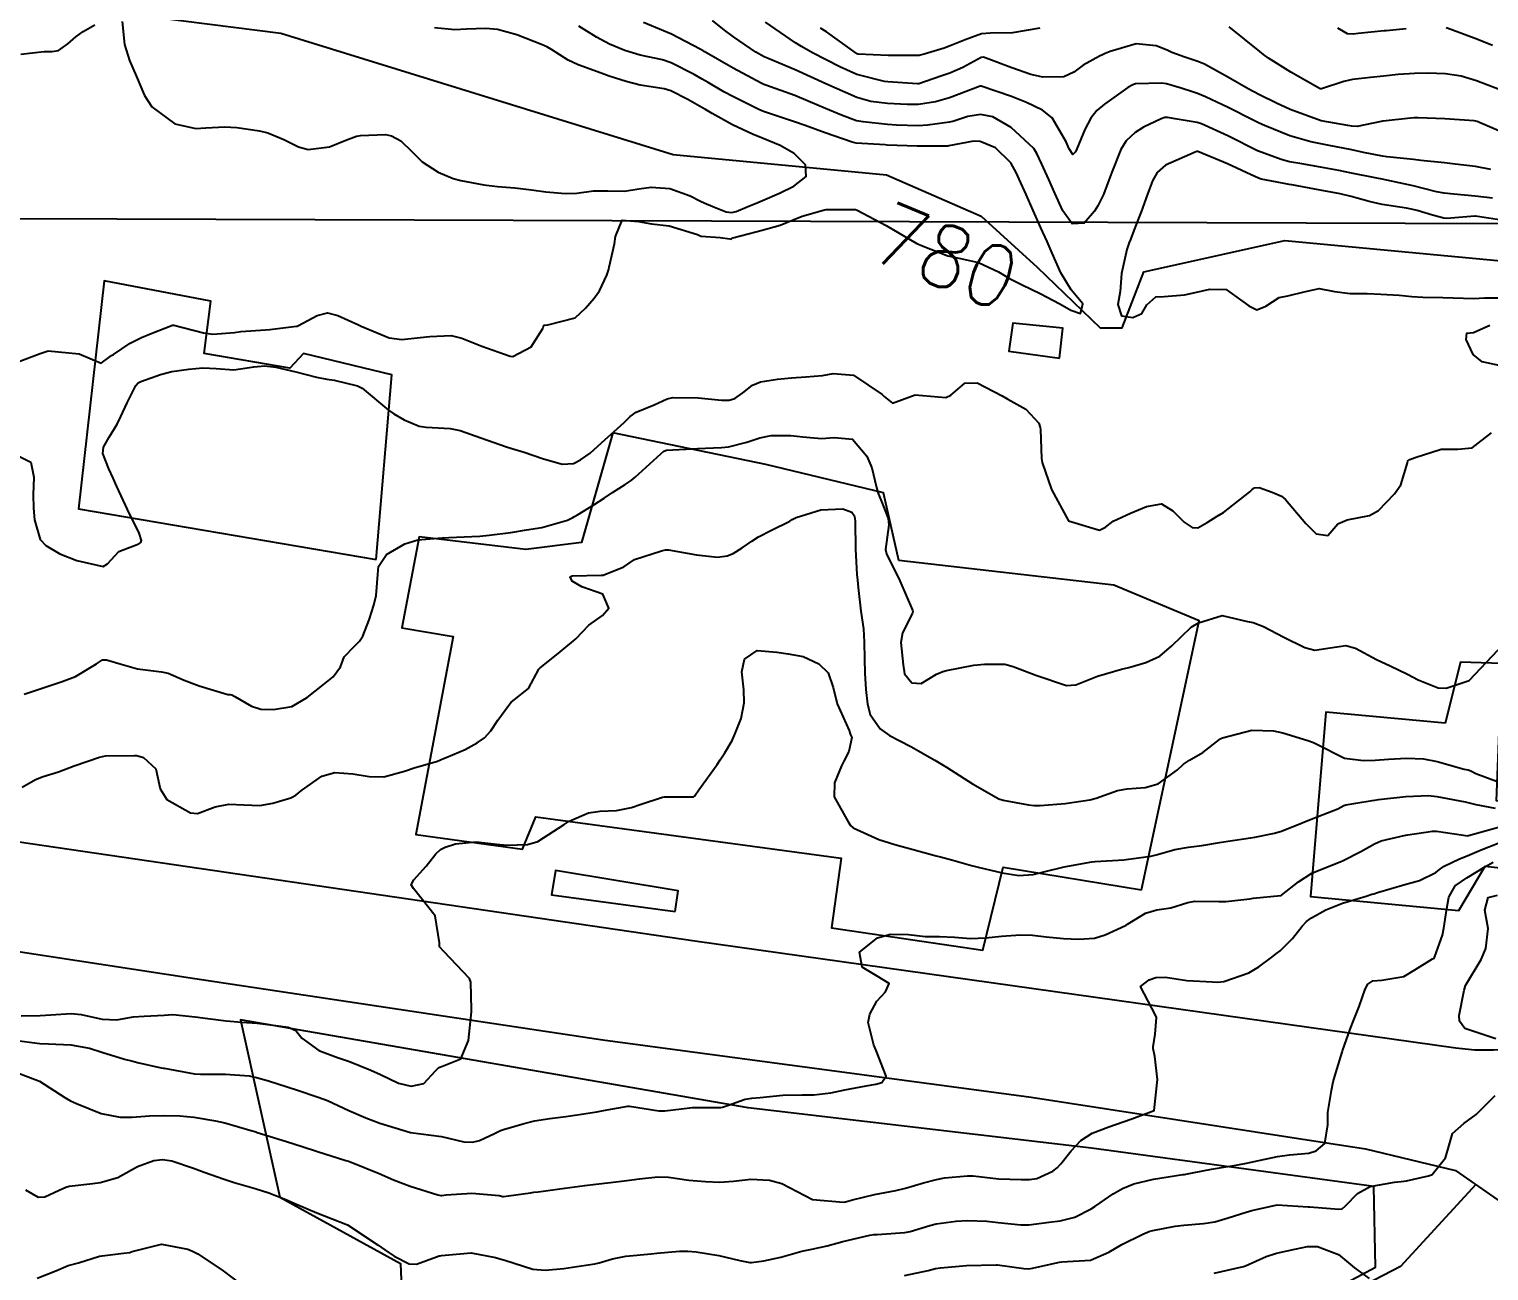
# Model space of a CAD drawing. Header units: metres. Extents: x 307586 to 320046, y 7427249 to 7434250.
# Drawn here: x 319421.6 to 319515.8, y 7428953.5 to 7429033.7 of the extents above; entities that cross this region are included whole.
import ezdxf
from ezdxf.enums import TextEntityAlignment as Align

# ---------------------------------------------------------------- set-up
doc = ezdxf.new("R2010")
doc.units = ezdxf.units.M
doc.header["$MEASUREMENT"] = 0
doc.linetypes.add('CONTINUO', pattern=[0])
for name, color, linetype in [('Cotas', 45, 'Continuous'), ('Curvas de Nivel 1m', 11, 'Continuous'), ('Curvas de Nivel 5m', 15, 'Continuous'), ('Edificações', 30, 'Continuous'), ('Hidrografia', 140, 'Continuous'), ('TEXTO', 45, 'Continuous'), ('Vias Primárias', 230, 'Continuous'), ('Vias Secundárias', 230, 'Continuous')]:
    doc.layers.add(name, color=color, linetype=linetype)
doc.styles.add('Style-STANDARD', font='STANDARD.shx')

msp = doc.modelspace()

# ---------------------------------------------------------------- linework, layer by layer
at = {"layer": 'Curvas de Nivel 1m', "flags": 128}
for points, elevation in [([(319427.576, 7429034.164), (319427.71, 7429032.683), (319428.049, 7429031.654), (319428.481, 7429030.675), (319429, 7429029.39), (319429.484, 7429028.665), (319430.977, 7429027.578), (319432.325, 7429027.277), (319432.973, 7429027.305), (319434.208, 7429027.374), (319434.974, 7429027.332), (319436.431, 7429027.118), (319436.969, 7429026.982), (319438, 7429026.56), (319438.958, 7429026.087), (319439.58, 7429025.921), (319440.958, 7429026.074), (319442.013, 7429026.514), (319442.699, 7429026.772), (319442.968, 7429026.82), (319444.571, 7429026.881), (319444.968, 7429026.798), (319445.571, 7429026.471), (319446.285, 7429025.789), (319446.95, 7429025.116), (319447.969, 7429024.44), (319448.937, 7429024.048), (319449.447, 7429023.913), (319450.931, 7429023.633), (319451.798, 7429023.529), (319452.929, 7429023.44), (319453.998, 7429023.298), (319454.925, 7429023.179), (319456.19, 7429023.075), (319456.924, 7429023.095), (319458.011, 7429023.235), (319458.927, 7429023.24), (319460.006, 7429023.22), (319460.929, 7429023.364), (319461.721, 7429023.489), (319462.93, 7429023.404), (319464.242, 7429022.928), (319464.918, 7429022.579), (319465.15, 7429022.47), (319465.706, 7429022.228), (319466.584, 7429021.881), (319466.917, 7429021.843), (319467.215, 7429021.91), (319467.931, 7429022.2), (319468.628, 7429022.491), (319468.927, 7429022.615), (319470.016, 7429023.095), (319470.937, 7429023.537), (319471.736, 7429024.158), (319471.708, 7429024.916), (319470.958, 7429025.654), (319470.06, 7429026.179), (319468.969, 7429026.625), (319468.268, 7429026.902), (319466.982, 7429027.508), (319465.668, 7429028.23), (319465.242, 7429028.483), (319464.997, 7429028.625), (319464.102, 7429029.149), (319463.007, 7429029.706), (319462.571, 7429029.829), (319461.011, 7429030.072), (319460.111, 7429030.299), (319459.016, 7429030.649), (319458.503, 7429030.83), (319457.023, 7429031.379), (319456.369, 7429031.682), (319455.29, 7429032.356), (319455.035, 7429032.517), (319454.754, 7429032.646), (319453.047, 7429033.313), (319451.802, 7429033.649), (319451.053, 7429033.722), (319449.806, 7429033.668), (319449.051, 7429033.645), (319447.738, 7429033.758)], 779), ([(319516.072, 7429022.761), (319514.935, 7429022.893), (319513.557, 7429023.034), (319512.937, 7429023.088), (319512.449, 7429023.178), (319510.942, 7429023.562), (319510.347, 7429023.696), (319508.947, 7429023.99), (319508.6, 7429024.061), (319506.953, 7429024.393), (319506.146, 7429024.551), (319504.958, 7429024.769), (319503.748, 7429024.979), (319502.956, 7429025.119), (319502.424, 7429025.255), (319500.963, 7429025.793), (319500.926, 7429025.81), (319498.977, 7429026.792), (319497.27, 7429027.566), (319496.99, 7429027.652), (319495.7, 7429027.869), (319495.083, 7429027.968), (319494.994, 7429027.982), (319494.9, 7429027.975), (319494.661, 7429027.883), (319493.536, 7429027.343), (319492.979, 7429027), (319492.406, 7429026.474), (319492.059, 7429025.914), (319491.484, 7429024.458), (319491.28, 7429023.925), (319490.934, 7429023.01), (319490.584, 7429022.276), (319490.372, 7429021.936), (319489.701, 7429021.152), (319488.91, 7429021.103), (319488.309, 7429021.956), (319487.795, 7429023.101), (319487.402, 7429023.965), (319486.953, 7429024.97), (319486.646, 7429025.661), (319486.433, 7429025.978), (319484.983, 7429027.338), (319483.792, 7429028.012), (319482.994, 7429028.164), (319482.173, 7429028.032), (319481.285, 7429027.749), (319480.987, 7429027.678), (319479.574, 7429027.474), (319478.984, 7429027.447), (319477.579, 7429027.489), (319476.985, 7429027.529), (319475.412, 7429027.688), (319474.988, 7429027.772), (319474.014, 7429028.13), (319472.997, 7429028.555), (319471.874, 7429029.029), (319471.005, 7429029.39), (319469.141, 7429030.059), (319469.012, 7429030.109), (319468.837, 7429030.192), (319467.027, 7429031.169), (319465.148, 7429032.238), (319465.084, 7429032.28), (319465.044, 7429032.305), (319464.899, 7429032.387), (319463.049, 7429033.357), (319461.243, 7429034.104)], 781), ([(319515.966, 7429024.617), (319514.96, 7429024.804), (319513.648, 7429024.968), (319512.964, 7429025.051), (319511.443, 7429025.206), (319510.966, 7429025.258), (319509.247, 7429025.429), (319508.969, 7429025.471), (319507.742, 7429025.722), (319506.974, 7429025.879), (319505.413, 7429026.189), (319504.978, 7429026.276), (319504.331, 7429026.415), (319502.978, 7429026.784), (319501.337, 7429027.455), (319500.99, 7429027.619), (319500.599, 7429027.814), (319499.001, 7429028.619), (319497.539, 7429029.313), (319497.01, 7429029.525), (319496.763, 7429029.606), (319495.95, 7429029.866), (319495.017, 7429030.149), (319494.708, 7429030.193), (319493.017, 7429030.139), (319492.827, 7429030.092), (319492.517, 7429029.907), (319491.002, 7429028.836), (319490.515, 7429028.418), (319490.131, 7429027.939), (319489.73, 7429027.194), (319489.216, 7429025.947), (319489.143, 7429025.766), (319488.959, 7429025.578), (319488.718, 7429025.952), (319488.524, 7429026.4), (319487.62, 7429027.964), (319486.998, 7429028.456), (319485.972, 7429028.954), (319485.006, 7429029.328), (319483.04, 7429029.992), (319483.013, 7429029.997), (319482.983, 7429029.991), (319481.005, 7429029.246), (319480.084, 7429028.977), (319479, 7429028.817), (319478.269, 7429028.809), (319477.001, 7429028.887), (319475.91, 7429029.014), (319475.004, 7429029.261), (319473.013, 7429030.14), (319471.026, 7429031.064), (319469.54, 7429031.68), (319469.038, 7429031.888), (319468.481, 7429032.196), (319467.053, 7429033.19), (319466.459, 7429033.621), (319465.688, 7429034.231)], 782), ([(319516.484, 7429027.114), (319515.26, 7429027.636), (319515.071, 7429027.716), (319514.994, 7429027.743), (319514.872, 7429027.763), (319512.995, 7429027.892), (319511.256, 7429027.947), (319510.995, 7429027.945), (319510.762, 7429027.926), (319508.993, 7429027.741), (319508.969, 7429027.734), (319508.878, 7429027.711), (319507.327, 7429027.389), (319506.99, 7429027.409), (319506.717, 7429027.461), (319504.993, 7429027.76), (319503, 7429028.502), (319502.118, 7429028.907), (319501.009, 7429029.435), (319500.286, 7429029.817), (319499.024, 7429030.565), (319497.473, 7429031.409), (319497.039, 7429031.59), (319496.194, 7429031.863), (319495.351, 7429032.181), (319495.047, 7429032.323), (319494.341, 7429032.596), (319493.051, 7429032.731), (319491.366, 7429032.245), (319491.045, 7429032.103), (319490.928, 7429032.048), (319490.693, 7429031.934), (319489.624, 7429031.355), (319489.027, 7429030.907), (319488.374, 7429030.605), (319487.022, 7429030.582), (319486.252, 7429030.755), (319485.031, 7429031.191), (319483.19, 7429031.869), (319483.04, 7429031.857), (319481.868, 7429031.2), (319481.025, 7429030.837), (319480.433, 7429030.645), (319479.014, 7429030.155), (319478.94, 7429030.144), (319477.016, 7429030.277), (319476.807, 7429030.302), (319475.022, 7429030.757), (319473.923, 7429031.238), (319473.036, 7429031.704), (319472.159, 7429032.153), (319471.435, 7429032.552), (319471.049, 7429032.79), (319469.124, 7429034.127)], 783), ([(319421.026, 7429032.074), (319422.524, 7429032.243), (319423.028, 7429032.244), (319423.452, 7429032.312), (319424.061, 7429032.73), (319424.573, 7429033.192), (319425.045, 7429033.535), (319425.8, 7429033.96)], 779), ([(319486.821, 7429033.734), (319485.057, 7429033.432), (319483.648, 7429033.424), (319483.056, 7429033.369), (319482.007, 7429032.99), (319481.048, 7429032.592), (319480.644, 7429032.457), (319479.368, 7429032.067), (319479.111, 7429032), (319479.042, 7429031.989), (319477.146, 7429031.985), (319477.041, 7429031.986), (319475.089, 7429032.072), (319475.042, 7429032.083), (319474.976, 7429032.121), (319473.057, 7429033.508), (319472.666, 7429033.753)], 784), ([(319516.944, 7429029.611), (319515.024, 7429030.354), (319514.038, 7429030.64), (319513.03, 7429030.792), (319511.867, 7429030.841), (319511.03, 7429030.825), (319509.98, 7429030.749), (319509.027, 7429030.65), (319508.187, 7429030.557), (319507.023, 7429030.419), (319506.454, 7429030.306), (319505.014, 7429029.827), (319504.938, 7429029.837), (319503.03, 7429030.905), (319501.609, 7429031.802), (319501.284, 7429032.045), (319501.047, 7429032.242), (319499.063, 7429033.83)], 784), ([(319516.806, 7429011.904), (319515.391, 7429012.214), (319514.813, 7429012.677), (319514.373, 7429013.645), (319514.414, 7429014.06), (319514.83, 7429014.104), (319515.888, 7429014.574)], 781), ([(319420.717, 7429006.197), (319421.678, 7429005.721), (319421.865, 7429004.753), (319421.819, 7429003.62), (319421.837, 7429002.753), (319421.91, 7429001.996), (319422.282, 7429000.746), (319422.647, 7429000.353), (319423.55, 7428999.821), (319424.633, 7428999.383), (319426.334, 7428998.988), (319426.63, 7428999.163), (319427.36, 7428999.965), (319428.65, 7429000.454), (319428.782, 7429000.537), (319428.811, 7429000.668), (319428.658, 7429001.151), (319427.922, 7429002.678), (319427.214, 7429004.166), (319426.981, 7429004.687), (319426.709, 7429005.287), (319426.316, 7429006.293), (319426.364, 7429006.695), (319426.729, 7429007.345), (319427.235, 7429008.188), (319427.476, 7429008.683), (319427.883, 7429009.552), (319428.451, 7429010.673), (319428.604, 7429010.842), (319428.776, 7429010.932), (319430.042, 7429011.395), (319430.782, 7429011.574), (319431.879, 7429011.729), (319432.785, 7429011.823), (319433.631, 7429011.765), (319434.784, 7429011.678), (319436.081, 7429011.876), (319436.787, 7429011.94), (319437.499, 7429011.85), (319438.783, 7429011.557), (319440.11, 7429011.206), (319440.778, 7429011.075), (319441.267, 7429011.012), (319442.775, 7429010.663), (319443.075, 7429010.497), (319444.759, 7429009.094), (319445.121, 7429008.839), (319445.788, 7429008.464), (319446.747, 7429008.052), (319447.203, 7429007.988), (319448.745, 7429007.911), (319449.398, 7429007.769), (319450.736, 7429007.309), (319452.397, 7429006.716), (319452.726, 7429006.609), (319453.526, 7429006.372), (319454.719, 7429005.966), (319455.981, 7429005.606), (319456.716, 7429005.638), (319457.173, 7429005.871), (319457.782, 7429006.319), (319458.294, 7429006.75), (319458.736, 7429007.168), (319459.335, 7429007.713), (319459.996, 7429008.298), (319460.373, 7429008.677), (319460.76, 7429008.955), (319461.915, 7429009.423), (319462.768, 7429009.808), (319463.127, 7429009.899), (319464.769, 7429009.872), (319466.274, 7429009.724), (319466.768, 7429009.731), (319467.128, 7429009.848), (319467.653, 7429010.201), (319468.268, 7429010.707), (319468.784, 7429010.907), (319469.888, 7429011.077), (319470.788, 7429011.171), (319471.718, 7429011.227), (319472.791, 7429011.321), (319473.476, 7429011.45), (319474.791, 7429011.342), (319476.648, 7429010.092), (319476.712, 7429010.031), (319476.772, 7429009.972), (319477.324, 7429009.528), (319478.773, 7429010.07), (319480.771, 7429009.893), (319481.087, 7429010.045), (319481.99, 7429010.826), (319482.785, 7429010.85), (319484.402, 7429010.004), (319484.771, 7429009.793), (319485.923, 7429009.141), (319486.756, 7429008.255), (319486.858, 7429007.969), (319486.873, 7429007.847), (319486.942, 7429005.968), (319486.976, 7429005.712), (319487.581, 7429003.961), (319488.683, 7429001.95), (319490.674, 7429001.336), (319491.062, 7429001.54), (319491.558, 7429001.917), (319492.688, 7429002.444), (319493.715, 7429002.868), (319494.694, 7429003.036), (319495.418, 7429002.597), (319496.15, 7429001.858), (319496.678, 7429001.508), (319497.041, 7429001.483), (319497.632, 7429001.841), (319498.283, 7429002.238), (319498.689, 7429002.488), (319500.384, 7429003.813), (319500.552, 7429003.964), (319500.705, 7429004.065), (319501.002, 7429004.102), (319501.841, 7429003.793), (319502.441, 7429003.523), (319502.698, 7429003.327), (319504, 7429001.767), (319504.673, 7429001.099), (319505.422, 7429000.998), (319506.084, 7429001.739), (319506.686, 7429002.002), (319508.126, 7429002.278), (319508.692, 7429002.607), (319509.739, 7429003.694), (319510.137, 7429004.263), (319510.571, 7429005.692), (319510.607, 7429005.819), (319510.735, 7429005.91), (319511.07, 7429006.019), (319512.742, 7429006.574), (319513.818, 7429006.574), (319514.743, 7429006.658), (319516.009, 7429007.621)], 781), ([(319421.243, 7428990.759), (319422.537, 7428991.189), (319423.703, 7428991.566), (319424.545, 7428991.895), (319425.902, 7428992.7), (319426.293, 7428992.958), (319426.557, 7428992.972), (319427.507, 7428992.68), (319428.55, 7428992.391), (319430.098, 7428992.204), (319430.547, 7428992.103), (319431.568, 7428991.654), (319432.54, 7428991.294), (319434.395, 7428990.741), (319434.534, 7428990.727), (319434.649, 7428990.713), (319434.846, 7428990.595), (319435.919, 7428989.971), (319436.525, 7428989.793), (319437.333, 7428989.754), (319438.527, 7428989.965), (319439.51, 7428990.535), (319440.541, 7428991.356), (319441.191, 7428991.869), (319441.67, 7428992.509), (319441.915, 7428993.157), (319442.573, 7428993.851), (319442.905, 7428994.169), (319443.113, 7428994.495), (319443.528, 7428995.556), (319443.82, 7428996.488), (319443.979, 7428997.12), (319444.074, 7428998.486), (319444.12, 7428999.003), (319444.646, 7428999.767), (319445.828, 7429000.462), (319446.655, 7429000.705), (319448.242, 7429000.849), (319448.657, 7429000.863), (319450.151, 7429000.922), (319450.658, 7429000.95), (319451.265, 7429001.007), (319452.661, 7429001.193), (319453.679, 7429001.353), (319454.664, 7429001.504), (319456.322, 7429001.988), (319456.671, 7429002.146), (319456.787, 7429002.214), (319456.976, 7429002.327), (319458.035, 7429002.964), (319458.689, 7429003.407), (319459.225, 7429003.775), (319460.052, 7429004.297), (319460.443, 7429004.555), (319460.708, 7429004.762), (319462.35, 7429006.266), (319462.553, 7429006.435), (319462.727, 7429006.502), (319464.381, 7429006.591), (319464.728, 7429006.609), (319466.275, 7429006.671), (319466.731, 7429006.72), (319467.919, 7429007.015), (319468.739, 7429007.295), (319469.474, 7429007.451), (319470.742, 7429007.443), (319471.533, 7429007.366), (319472.74, 7429007.259), (319473.546, 7429007.327), (319474.739, 7429007.22), (319475.666, 7429006.106), (319475.986, 7429005.372), (319476.281, 7429004.096), (319476.371, 7429003.766), (319476.692, 7429002.983), (319477.031, 7429002.087), (319477.075, 7429001.688), (319476.866, 7429000.088), (319476.936, 7428999.802), (319477.794, 7428998.078), (319478.604, 7428996.168), (319478.628, 7428996.07), (319478.602, 7428995.975), (319477.963, 7428994.703), (319477.85, 7428994.077), (319478.008, 7428992.637), (319478.087, 7428992.075), (319478.554, 7428991.476), (319479.173, 7428991.441), (319480.152, 7428992.046), (319480.565, 7428992.216), (319480.804, 7428992.276), (319482.569, 7428992.621), (319483.256, 7428992.699), (319484.57, 7428992.69), (319485.117, 7428992.54), (319486.563, 7428991.97), (319488.553, 7428991.322), (319489.148, 7428991.347), (319490.563, 7428991.92), (319492.111, 7428992.361), (319492.569, 7428992.478), (319493.671, 7428992.79), (319494.576, 7428993.213), (319495.352, 7428993.868), (319496.595, 7428995.07), (319497.086, 7428995.357), (319498.603, 7428995.83), (319500.247, 7428995.453), (319500.599, 7428995.379), (319501.268, 7428995.121), (319502.589, 7428994.432), (319503.936, 7428993.766), (319504.581, 7428993.588), (319505.583, 7428993.745), (319506.585, 7428993.903), (319507.221, 7428993.724), (319508.576, 7428992.992), (319509.45, 7428992.575), (319510.566, 7428992.035), (319511.255, 7428991.673), (319512.555, 7428991.161), (319513.065, 7428991.145), (319514.563, 7428991.64), (319516.423, 7428993.612)], 782), ([(319421.102, 7428984.754), (319421.975, 7428985.238), (319422.47, 7428985.44), (319423.455, 7428985.748), (319424.477, 7428986.122), (319426.096, 7428986.696), (319426.484, 7428986.761), (319428.363, 7428986.793), (319428.484, 7428986.789), (319428.582, 7428986.767), (319428.936, 7428986.663), (319429.75, 7428985.925), (319430.019, 7428984.647), (319430.453, 7428983.948), (319431.97, 7428983.095), (319432.439, 7428983.048), (319433.573, 7428983.482), (319434.449, 7428983.657), (319435.416, 7428983.617), (319436.448, 7428983.573), (319437.305, 7428983.707), (319438.455, 7428984.053), (319438.774, 7428984.229), (319439.153, 7428984.54), (319440.472, 7428985.464), (319441.293, 7428985.694), (319442.474, 7428985.62), (319443.519, 7428985.443), (319444.472, 7428985.424), (319445.793, 7428985.777), (319446.479, 7428986.01), (319446.82, 7428986.106), (319447.925, 7428986.436), (319448.325, 7428986.592), (319448.486, 7428986.656), (319449.721, 7428987.185), (319450.501, 7428987.612), (319450.966, 7428987.935), (319451.381, 7428988.391), (319451.823, 7428989.083), (319452.53, 7428990.05), (319452.682, 7428990.228), (319452.889, 7428990.376), (319453.798, 7428991.109), (319454.482, 7428992.361), (319454.509, 7428992.405), (319454.554, 7428992.45), (319455.621, 7428993.291), (319456.579, 7428994.086), (319456.715, 7428994.194), (319456.855, 7428994.327), (319457.705, 7428995.206), (319458.598, 7428995.838), (319459.006, 7428996.304), (319458.616, 7428997.21), (319457.261, 7428997.686), (319456.629, 7428998.052), (319456.501, 7428998.332), (319456.633, 7428998.388), (319458.51, 7428998.435), (319458.634, 7428998.442), (319459.961, 7428998.975), (319460.644, 7428999.444), (319462.401, 7429000.015), (319462.651, 7429000.059), (319462.842, 7429000.067), (319464.648, 7428999.74), (319466.018, 7428999.59), (319466.648, 7428999.678), (319467.022, 7428999.833), (319467.598, 7429000.201), (319468.229, 7429000.623), (319468.664, 7429000.898), (319469.504, 7429001.348), (319470.679, 7429001.92), (319470.831, 7429002.017), (319471.091, 7429002.164), (319472.688, 7429002.649), (319474.101, 7429002.714), (319474.687, 7429002.5), (319474.848, 7429002.281), (319474.889, 7429002.117), (319474.901, 7429001.895), (319474.924, 7429000.116), (319475.003, 7428998.48), (319475.049, 7428998.114), (319475.109, 7428997.629), (319475.28, 7428996.11), (319475.45, 7428994.965), (319475.49, 7428994.106), (319475.504, 7428993.037), (319475.528, 7428992.106), (319475.6, 7428991.052), (319475.691, 7428990.103), (319475.864, 7428989.438), (319476.517, 7428988.515), (319477.114, 7428988.084), (319478.502, 7428987.368), (319480.046, 7428986.49), (319480.486, 7428986.241), (319480.812, 7428986.037), (319482.472, 7428984.97), (319484.192, 7428984.003), (319484.462, 7428983.909), (319486.103, 7428983.619), (319486.459, 7428983.575), (319486.858, 7428983.566), (319488.46, 7428983.685), (319490.065, 7428983.926), (319490.464, 7428984.037), (319491.841, 7428984.535), (319492.47, 7428984.643), (319493.635, 7428984.725), (319494.474, 7428984.963), (319495.73, 7428985.861), (319496.108, 7428986.236), (319496.493, 7428986.497), (319497.356, 7428986.985), (319498.424, 7428987.831), (319498.475, 7428987.869), (319498.514, 7428987.888), (319498.619, 7428987.933), (319500.519, 7428988.439), (319501.916, 7428988.389), (319502.518, 7428988.247), (319504.13, 7428987.764), (319504.511, 7428987.64), (319504.764, 7428987.501), (319506.496, 7428986.612), (319507.743, 7428986.468), (319508.495, 7428986.502), (319509.35, 7428986.551), (319510.502, 7428986.62), (319511.601, 7428986.57), (319512.5, 7428986.403), (319514.227, 7428985.911), (319514.495, 7428985.861), (319514.668, 7428985.811), (319514.984, 7428985.633), (319516.485, 7428985.074)], 783), ([(319421.045, 7428969.989), (319422.282, 7428970.01), (319422.956, 7428970.06), (319424.284, 7428970.146), (319424.912, 7428970.082), (319426.279, 7428969.78), (319427.228, 7428969.731), (319428.282, 7428969.92), (319428.985, 7428969.957), (319430.284, 7428970.034), (319430.845, 7428970.074), (319432.282, 7428969.924), (319433.09, 7428969.807), (319434.284, 7428969.664), (319435.287, 7428969.589), (319436.282, 7428969.512), (319437.482, 7428969.357), (319438.28, 7428969.26), (319438.773, 7428969.037), (319439.174, 7428968.536), (319440.261, 7428967.748), (319441.464, 7428967.299), (319442.251, 7428967.03), (319443.62, 7428966.486), (319444.24, 7428966.196), (319445.415, 7428965.643), (319446.233, 7428965.457), (319447.052, 7428965.624), (319447.8, 7428966.434), (319448.026, 7428966.652), (319448.248, 7428966.747), (319449.445, 7428967.223), (319449.936, 7428968.405), (319450.125, 7428970.236), (319450.135, 7428970.402), (319450.077, 7428972.17), (319449.997, 7428972.405), (319448.339, 7428974.143), (319448.064, 7428974.433), (319448.068, 7428974.71), (319447.785, 7428976.436), (319446.389, 7428978.203), (319446.235, 7428978.452), (319446.396, 7428978.77), (319447.198, 7428979.649), (319447.816, 7428980.436), (319448.127, 7428980.721), (319448.417, 7428980.877), (319449.086, 7428981.087), (319450.421, 7428981.222), (319451.742, 7428981.064), (319452.419, 7428980.995), (319453.738, 7428981.048), (319454.422, 7428981.232), (319456.109, 7428982.335), (319456.3, 7428982.467), (319456.436, 7428982.545), (319457.677, 7428983.085), (319458.446, 7428983.21), (319459.499, 7428983.242), (319460.45, 7428983.437), (319461.076, 7428983.652), (319462.461, 7428984.105), (319462.593, 7428984.127), (319464.461, 7428984.128), (319464.53, 7428984.171), (319464.576, 7428984.238), (319464.817, 7428984.586), (319466.002, 7428986.217), (319466.196, 7428986.506), (319466.494, 7428986.964), (319466.955, 7428987.757), (319467.166, 7428988.203), (319467.535, 7428989.188), (319467.729, 7428990.198), (319467.711, 7428991.029), (319467.591, 7428992.2), (319467.748, 7428993.015), (319468.574, 7428993.573), (319469.855, 7428993.454), (319470.575, 7428993.355), (319471.548, 7428993.175), (319472.569, 7428992.711), (319473.171, 7428992.134), (319473.493, 7428991.186), (319473.736, 7428990.128), (319474.516, 7428988.415), (319474.584, 7428988.189), (319474.614, 7428988.118), (319474.682, 7428987.946), (319474.497, 7428987.051), (319474.179, 7428986.432), (319474.014, 7428986.125), (319473.576, 7428985.025), (319473.544, 7428984.129), (319474.447, 7428982.515), (319474.596, 7428982.269), (319474.784, 7428982.115), (319476.432, 7428981.373), (319477.468, 7428981.039), (319478.424, 7428980.788), (319480.139, 7428980.323), (319480.416, 7428980.248), (319481.209, 7428980.032), (319482.41, 7428979.694), (319482.843, 7428979.581), (319484.405, 7428979.22), (319485.475, 7428979.056), (319486.404, 7428979.117), (319487.087, 7428979.282), (319488.41, 7428979.61), (319490.182, 7428979.923), (319490.384, 7428979.949), (319490.413, 7428979.953), (319492.252, 7428980.065), (319492.416, 7428980.082), (319494.008, 7428980.296), (319494.421, 7428980.397), (319495.556, 7428980.733), (319496.428, 7428980.872), (319497.297, 7428980.974), (319498.433, 7428981.169), (319498.99, 7428981.267), (319500.438, 7428981.476), (319500.721, 7428981.515), (319501.976, 7428981.785), (319502.346, 7428981.879), (319502.444, 7428981.914), (319503.771, 7428982.446), (319504.452, 7428982.717), (319506.082, 7428983.359), (319506.461, 7428983.557), (319506.587, 7428983.604), (319507.229, 7428983.722), (319508.287, 7428983.889), (319508.465, 7428983.915), (319508.711, 7428983.951), (319510.47, 7428984.155), (319511.929, 7428984.207), (319512.47, 7428984.154), (319514.307, 7428983.8), (319514.465, 7428983.764), (319514.991, 7428983.632), (319516.236, 7428983.389)], 784), ([(319420.6, 7428966.396), (319422.233, 7428965.764), (319423.86, 7428964.724), (319424.22, 7428964.504), (319424.608, 7428964.323), (319426.208, 7428963.692), (319427.436, 7428963.446), (319428.205, 7428963.443), (319429.335, 7428963.524), (319430.207, 7428963.558), (319431.293, 7428963.543), (319432.205, 7428963.457), (319433.599, 7428963.209), (319434.2, 7428963.072), (319435.961, 7428962.573), (319436.138, 7428962.516), (319436.192, 7428962.5), (319436.293, 7428962.467), (319438.186, 7428961.87), (319439.196, 7428961.547), (319440.18, 7428961.237), (319442.019, 7428960.657), (319442.174, 7428960.605), (319442.47, 7428960.497), (319444.166, 7428959.82), (319445.1, 7428959.404), (319446.158, 7428958.993), (319447.95, 7428958.432), (319448.152, 7428958.381), (319448.202, 7428958.38), (319448.495, 7428958.425), (319450.154, 7428958.54), (319451.906, 7428958.382), (319452.152, 7428958.336), (319452.197, 7428958.335), (319452.508, 7428958.376), (319453.946, 7428958.571), (319454.155, 7428958.597), (319454.433, 7428958.633), (319456.158, 7428958.871), (319457.439, 7428959.038), (319458.161, 7428959.127), (319459.105, 7428959.238), (319460.164, 7428959.357), (319460.975, 7428959.461), (319462.166, 7428959.602), (319462.852, 7428959.567), (319464.164, 7428959.381), (319465.233, 7428959.294), (319466.163, 7428959.253), (319467.043, 7428959.322), (319468.165, 7428959.437), (319469.381, 7428959.388), (319470.163, 7428959.17), (319472.153, 7428958.14), (319474.151, 7428957.968), (319474.288, 7428957.981), (319474.74, 7428958.111), (319476.157, 7428958.456), (319477.527, 7428958.708), (319478.161, 7428958.855), (319479.313, 7428959.201), (319480.167, 7428959.43), (319480.681, 7428959.522), (319482.169, 7428959.667), (319482.533, 7428959.653), (319484.168, 7428959.476), (319485.621, 7428959.432), (319486.168, 7428959.429), (319486.638, 7428959.496), (319487.669, 7428959.955), (319487.957, 7428960.171), (319488.18, 7428960.431), (319488.855, 7428961.278), (319489.47, 7428961.931), (319490.208, 7428962.415), (319491.29, 7428962.831), (319492.215, 7428963.144), (319492.767, 7428963.345), (319494.223, 7428963.88), (319494.426, 7428965.877), (319494.265, 7428967.358), (319494.152, 7428967.881), (319494.158, 7428967.997), (319494.282, 7428968.801), (319494.364, 7428969.879), (319494.295, 7428970.026), (319493.332, 7428971.89), (319493.891, 7428972.32), (319494.329, 7428972.459), (319494.948, 7428972.49), (319496.327, 7428972.278), (319497.985, 7428972.174), (319498.326, 7428972.165), (319498.708, 7428972.205), (319500.333, 7428972.759), (319500.969, 7428973.161), (319501.808, 7428973.785), (319502.117, 7428974.01), (319502.347, 7428974.188), (319503.151, 7428974.976), (319503.777, 7428975.766), (319504.061, 7428976.07), (319504.371, 7428976.306), (319505.293, 7428976.833), (319506.386, 7428977.257), (319506.75, 7428977.363), (319507.906, 7428977.715), (319508.272, 7428977.834), (319508.395, 7428977.874), (319508.643, 7428977.954), (319510.401, 7428978.475), (319511.343, 7428978.731), (319512.409, 7428979.236), (319512.642, 7428979.426), (319512.947, 7428979.655), (319513.934, 7428980.131), (319514.423, 7428980.317), (319515.342, 7428980.713), (319516.436, 7428981.136)], 786), ([(319421.331, 7428958.748), (319422.138, 7428958.281), (319422.568, 7428958.306), (319423.492, 7428958.727), (319423.931, 7428958.938), (319424.147, 7428958.983), (319425.673, 7428959.174), (319426.151, 7428959.229), (319427.287, 7428959.547), (319428.164, 7428960.058), (319428.558, 7428960.273), (319429.607, 7428960.648), (319430.174, 7428960.722), (319430.775, 7428960.634), (319432.166, 7428960.158), (319432.87, 7428959.905), (319434.156, 7428959.445), (319434.792, 7428959.229), (319436.156, 7428958.836), (319437.039, 7428958.561), (319438.147, 7428958.137), (319438.863, 7428957.819), (319440.134, 7428957.267), (319442.123, 7428956.5), (319444.11, 7428955.178), (319444.521, 7428954.887), (319445.125, 7428954.465), (319446.096, 7428953.986), (319446.583, 7428953.958), (319447.863, 7428954.432), (319448.045, 7428954.489), (319448.104, 7428954.498), (319448.19, 7428954.515), (319450.106, 7428954.681), (319451.682, 7428954.384), (319452.101, 7428954.263), (319452.27, 7428954.208), (319454.092, 7428953.645), (319454.875, 7428953.565), (319456.093, 7428953.688), (319456.65, 7428953.769), (319458.098, 7428953.986), (319458.367, 7428954.037), (319459.238, 7428954.293), (319460.105, 7428954.47), (319461.736, 7428954.634), (319462.107, 7428954.666), (319463.562, 7428954.792), (319464.109, 7428954.803), (319464.633, 7428954.757), (319466.106, 7428954.52), (319467.454, 7428954.196), (319468.101, 7428954.07), (319468.218, 7428954.071), (319469.013, 7428954.176), (319470.105, 7428954.407), (319471.465, 7428954.791), (319472.111, 7428954.924), (319473.092, 7428955.151), (319474.116, 7428955.423), (319475.847, 7428955.821), (319476.121, 7428955.863), (319476.333, 7428955.875), (319478.122, 7428955.992), (319478.464, 7428956.065), (319479.72, 7428956.455), (319480.131, 7428956.556), (319481.425, 7428956.736), (319482.134, 7428956.778), (319483.415, 7428956.726), (319484.133, 7428956.654), (319485.609, 7428956.499), (319486.131, 7428956.498), (319487.43, 7428956.661), (319488.135, 7428956.749), (319489.091, 7428956.984), (319490.147, 7428957.526), (319490.381, 7428957.686), (319490.719, 7428957.914), (319491.566, 7428958.498), (319492.162, 7428958.852), (319492.908, 7428959.15), (319494.169, 7428959.447), (319496.057, 7428959.737), (319496.172, 7428959.751), (319496.258, 7428959.764), (319496.68, 7428959.845), (319497.917, 7428960.092), (319498.177, 7428960.135), (319499.612, 7428960.378), (319500.183, 7428960.474), (319501.27, 7428960.706), (319502.19, 7428960.912), (319502.953, 7428961.011), (319504.193, 7428961.125), (319504.675, 7428961.274), (319505.235, 7428961.745), (319505.432, 7428962.959), (319505.439, 7428963.742), (319505.664, 7428965.165), (319505.781, 7428965.737), (319505.881, 7428966.103), (319506.268, 7428967.369), (319506.352, 7428967.649), (319506.377, 7428967.729), (319506.88, 7428969.131), (319507.111, 7428969.722), (319507.444, 7428970.58), (319507.834, 7428971.715), (319508.012, 7428972.027), (319508.328, 7428972.24), (319508.92, 7428972.293), (319510.331, 7428972.532), (319511.055, 7428972.954), (319512.18, 7428973.662), (319512.288, 7428973.716), (319512.345, 7428973.813), (319512.828, 7428975.194), (319512.924, 7428975.654), (319513.118, 7428976.92), (319513.248, 7428977.651), (319513.662, 7428978.386), (319514.406, 7428978.901), (319515.616, 7428979.622), (319516.114, 7428979.918)], 787), ([(319516.282, 7428968.503), (319515.437, 7428968.775), (319514.288, 7428969.173), (319513.93, 7428969.644), (319513.922, 7428970.02), (319514.245, 7428971.641), (319514.256, 7428971.708), (319514.326, 7428971.948), (319515.336, 7428973.625), (319515.638, 7428974.336), (319515.795, 7428975.619), (319515.563, 7428976.801), (319515.791, 7428977.619), (319516.395, 7428977.772)], 788), ([(319478.094, 7428953.22), (319479.609, 7428953.559), (319480.099, 7428953.68), (319480.407, 7428953.73), (319482.101, 7428953.877), (319484.019, 7428953.918), (319484.102, 7428953.913), (319485.808, 7428953.681), (319486.1, 7428953.664), (319486.366, 7428953.702), (319487.518, 7428953.956), (319487.99, 7428954.065), (319488.104, 7428954.083), (319488.254, 7428954.098), (319490.106, 7428954.221), (319491.289, 7428954.73), (319492.116, 7428955.224), (319493.484, 7428955.886), (319493.928, 7428956.08), (319494.127, 7428956.14), (319495.571, 7428956.418), (319496.132, 7428956.483), (319497.395, 7428956.576), (319498.136, 7428956.697), (319499.001, 7428956.957), (319500.146, 7428957.317), (319500.53, 7428957.413), (319502.153, 7428957.78), (319504.151, 7428957.657), (319504.261, 7428957.649), (319506.149, 7428957.499), (319506.353, 7428957.524), (319506.577, 7428957.726), (319507.353, 7428958.526), (319508.166, 7428958.971), (319509.725, 7428959.243), (319510.169, 7428959.289), (319510.501, 7428959.346), (319511.941, 7428959.662), (319512.12, 7428959.715), (319512.174, 7428959.754), (319513.029, 7428960.813), (319513.264, 7428961.649), (319513.473, 7428962.385), (319514.217, 7428963.04), (319515.006, 7428963.628), (319516.241, 7428964.846)], 788), ([(319422.078, 7428953.055), (319423.275, 7428953.538), (319424.09, 7428953.864), (319424.751, 7428954.052), (319426.1, 7428954.464), (319426.282, 7428954.506), (319427.664, 7428954.674), (319428.053, 7428954.721), (319428.104, 7428954.735), (319428.216, 7428954.781), (319430.109, 7428955.247), (319431.804, 7428954.925), (319432.105, 7428954.794), (319432.46, 7428954.616), (319434.087, 7428953.532), (319435.33, 7428952.581)], 788), ([(319498.098, 7428953.38), (319499.975, 7428953.802), (319500.103, 7428953.848), (319501.45, 7428954.446), (319502.112, 7428954.658), (319503.29, 7428954.937), (319504.116, 7428955.096), (319504.768, 7428955.092), (319506.111, 7428954.573), (319507.148, 7428953.72), (319508.096, 7428953.042)], 789)]:
    msp.add_lwpolyline(points, dxfattribs=dict(at, elevation=elevation))
at = {"layer": 'Curvas de Nivel 5m', "flags": 128}
for points, elevation in [([(319420.787, 7429012.175), (319422.278, 7429012.748), (319422.655, 7429012.882), (319422.795, 7429012.907), (319424.793, 7429012.72), (319426.218, 7429012.129), (319426.792, 7429012.549), (319426.874, 7429012.607), (319427.003, 7429012.688), (319428.078, 7429013.404), (319428.809, 7429013.774), (319429.434, 7429014.043), (319430.822, 7429014.57), (319430.903, 7429014.567), (319432.815, 7429014.087), (319433.433, 7429013.995), (319434.815, 7429014.103), (319435.241, 7429014.169), (319436.818, 7429014.269), (319437.104, 7429014.282), (319438.822, 7429014.504), (319438.861, 7429014.511), (319438.963, 7429014.549), (319440.162, 7429015.204), (319440.831, 7429015.367), (319441.505, 7429015.196), (319442.824, 7429014.585), (319443.008, 7429014.498), (319444.812, 7429013.759), (319445.632, 7429013.646), (319446.813, 7429013.772), (319447.427, 7429013.831), (319448.815, 7429013.894), (319449.5, 7429013.735), (319450.805, 7429013.21), (319452.617, 7429012.561), (319452.795, 7429012.549), (319453.99, 7429013.183), (319454.725, 7429014.361), (319454.747, 7429014.438), (319454.825, 7429014.563), (319455.064, 7429014.595), (319456.83, 7429015.044), (319457.496, 7429015.664), (319458.055, 7429016.318), (319458.385, 7429016.779), (319458.865, 7429017.798), (319458.996, 7429018.183), (319459.027, 7429018.308), (319459.372, 7429019.821), (319459.423, 7429020.305), (319459.86, 7429021.344), (319460.903, 7429021.261), (319461.745, 7429021.121), (319462.9, 7429020.978), (319464.716, 7429020.421), (319464.894, 7429020.333), (319464.968, 7429020.313), (319466.193, 7429020.221), (319466.818, 7429020.137), (319466.892, 7429020.127), (319466.931, 7429020.171), (319467, 7429020.209), (319468.495, 7429020.598), (319468.9, 7429020.695), (319470.068, 7429021.016), (319470.911, 7429021.373), (319471.479, 7429021.597), (319472.921, 7429022.021), (319473.023, 7429022.037), (319474.922, 7429022.039), (319475.035, 7429022.004), (319476.907, 7429020.997), (319478.474, 7429020.074), (319478.891, 7429019.842), (319479.291, 7429019.664), (319480.883, 7429019.056), (319481.717, 7429018.873), (319482.879, 7429018.62), (319484.157, 7429018.007), (319484.867, 7429017.585), (319485.683, 7429017.166), (319486.853, 7429016.613), (319488.124, 7429015.957), (319488.839, 7429015.542), (319489.467, 7429015.314), (319489.606, 7429015.942), (319488.857, 7429016.86), (319488.197, 7429017.957), (319487.636, 7429019.212), (319487.295, 7429019.966), (319486.906, 7429020.849), (319486.404, 7429021.978), (319485.946, 7429022.998), (319485.495, 7429023.992), (319485.325, 7429024.373), (319484.953, 7429025.056), (319483.978, 7429026.01), (319482.969, 7429026.436), (319482.557, 7429026.438), (319480.964, 7429026.143), (319480.881, 7429026.134), (319478.964, 7429026.121), (319478.911, 7429026.123), (319476.965, 7429026.2), (319476.849, 7429026.207), (319474.966, 7429026.323), (319474.714, 7429026.376), (319472.976, 7429026.994), (319471.684, 7429027.458), (319470.986, 7429027.701), (319469.496, 7429028.185), (319468.995, 7429028.364), (319468.692, 7429028.497), (319467.004, 7429029.327), (319466.428, 7429029.639), (319465.405, 7429030.234), (319465.016, 7429030.459), (319464.517, 7429030.746), (319463.025, 7429031.511), (319462.454, 7429031.696), (319461.03, 7429032.002), (319460.021, 7429032.3), (319459.039, 7429032.71), (319458.193, 7429033.172), (319457.056, 7429033.864)], 780), ([(319510.499, 7429033.696), (319509.191, 7429033.579), (319509.061, 7429033.566), (319507.398, 7429033.388), (319507.059, 7429033.354), (319506.71, 7429033.385), (319506.079, 7429033.745)], 785), ([(319516.061, 7429032.633), (319515.057, 7429033.034), (319513.373, 7429033.657), (319513.064, 7429033.76)], 785), ([(319516.918, 7429021.302), (319514.956, 7429021.606), (319514.922, 7429021.608), (319513.112, 7429021.466), (319512.92, 7429021.482), (319512.191, 7429021.671), (319511.204, 7429021.964), (319510.926, 7429022.039), (319510.503, 7429022.119), (319508.929, 7429022.364), (319508.1, 7429022.549), (319506.934, 7429022.873), (319506.236, 7429023.04), (319504.938, 7429023.288), (319503.099, 7429023.621), (319502.942, 7429023.649), (319502.829, 7429023.669), (319502.161, 7429023.792), (319501.133, 7429023.995), (319500.945, 7429024.06), (319500.477, 7429024.286), (319498.955, 7429024.992), (319497.032, 7429025.78), (319496.962, 7429025.786), (319496.855, 7429025.745), (319494.953, 7429024.904), (319494.406, 7429024.428), (319494.115, 7429023.888), (319493.791, 7429023.035), (319493.369, 7429021.896), (319493.247, 7429021.568), (319492.905, 7429020.679), (319492.689, 7429020.11), (319492.609, 7429019.904), (319492.446, 7429019.465), (319492.109, 7429017.911), (319492.018, 7429016.751), (319491.876, 7429015.915), (319492.108, 7429015.183), (319492.835, 7429015.073), (319493.408, 7429015.323), (319493.743, 7429015.891), (319494.33, 7429016.406), (319494.851, 7429016.431), (319496.18, 7429016.533), (319496.855, 7429016.67), (319497.809, 7429016.89), (319498.858, 7429016.868), (319500.328, 7429015.815), (319500.84, 7429015.56), (319501.416, 7429015.801), (319502.289, 7429016.351), (319502.853, 7429016.468), (319503.904, 7429016.723), (319504.86, 7429016.932), (319505.855, 7429016.742), (319506.862, 7429016.625), (319507.973, 7429016.608), (319508.862, 7429016.572), (319510.047, 7429016.512), (319510.86, 7429016.429), (319511.56, 7429016.38), (319512.86, 7429016.357), (319514.195, 7429016.311), (319514.86, 7429016.302), (319515.558, 7429016.327), (319516.86, 7429016.344)], 780), ([(319420.597, 7428968.419), (319422.258, 7428968.21), (319422.82, 7428968.172), (319424.257, 7428968.125), (319425.456, 7428967.903), (319426.252, 7428967.637), (319427.722, 7428967.201), (319428.247, 7428967.061), (319428.56, 7428966.979), (319430.09, 7428966.642), (319430.214, 7428966.612), (319430.243, 7428966.609), (319430.277, 7428966.605), (319432.239, 7428966.248), (319432.635, 7428966.22), (319434.239, 7428966.213), (319435.773, 7428966.112), (319436.237, 7428966.015), (319437.008, 7428965.79), (319438.232, 7428965.415), (319438.888, 7428965.199), (319440.225, 7428964.748), (319440.827, 7428964.514), (319442.214, 7428963.884), (319443.3, 7428963.395), (319444.202, 7428963.056), (319446.193, 7428962.45), (319448.191, 7428962.2), (319449.635, 7428961.855), (319450.187, 7428961.825), (319450.638, 7428961.946), (319451.61, 7428962.386), (319451.997, 7428962.581), (319452.197, 7428962.661), (319453.525, 7428963.045), (319454.206, 7428963.213), (319455.189, 7428963.364), (319456.21, 7428963.496), (319456.941, 7428963.593), (319458.215, 7428963.789), (319458.651, 7428963.869), (319460.221, 7428964.16), (319460.34, 7428964.16), (319462.217, 7428963.86), (319462.619, 7428963.854), (319464.22, 7428964.058), (319464.389, 7428964.068), (319466.221, 7428964.066), (319466.341, 7428964.089), (319466.66, 7428964.206), (319467.805, 7428964.617), (319468.228, 7428964.673), (319468.767, 7428964.721), (319470.23, 7428964.869), (319471.491, 7428964.887), (319472.23, 7428964.896), (319473.338, 7428965.023), (319474.234, 7428965.202), (319475.617, 7428965.479), (319476.238, 7428965.576), (319476.637, 7428965.688), (319476.901, 7428966.083), (319476.268, 7428967.752), (319476.103, 7428968.093), (319475.748, 7428969.559), (319475.842, 7428970.097), (319476.306, 7428970.932), (319476.856, 7428971.543), (319477.1, 7428972.082), (319476.328, 7428972.553), (319475.357, 7428973.133), (319475.19, 7428974.107), (319476.352, 7428975.027), (319477.181, 7428975.255), (319478.355, 7428975.245), (319479.418, 7428975.119), (319480.354, 7428975.109), (319481.312, 7428975.071), (319482.352, 7428974.977), (319483.341, 7428975.023), (319484.354, 7428975.133), (319485.588, 7428975.214), (319486.355, 7428975.192), (319487.233, 7428975.083), (319488.353, 7428974.98), (319489.358, 7428974.94), (319490.354, 7428974.994), (319491.056, 7428975.213), (319492.362, 7428975.816), (319492.416, 7428975.846), (319492.493, 7428975.899), (319493.647, 7428976.614), (319494.377, 7428976.821), (319495.281, 7428976.965), (319496.385, 7428977.313), (319496.835, 7428977.397), (319498.386, 7428977.368), (319498.833, 7428977.377), (319500.389, 7428977.536), (319500.615, 7428977.573), (319502.393, 7428977.753), (319502.41, 7428977.763), (319502.435, 7428977.78), (319503.533, 7428978.637), (319504.407, 7428979.193), (319505.721, 7428979.74), (319506.222, 7428979.926), (319506.417, 7428980.009), (319507.556, 7428980.588), (319508.434, 7428981.095), (319508.864, 7428981.276), (319510.442, 7428981.651), (319510.467, 7428981.655), (319510.589, 7428981.679), (319512.196, 7428981.912), (319512.445, 7428981.911), (319514.2, 7428981.642), (319514.443, 7428981.616), (319514.461, 7428981.621), (319514.517, 7428981.639), (319516.448, 7428982.163)], 785)]:
    msp.add_lwpolyline(points, dxfattribs=dict(at, elevation=elevation))
at = {"layer": 'Edificações'}
for points in [[(319443.977, 7428999.454), (319444.987, 7429011.376), (319439.286, 7429012.74), (319438.396, 7429011.791), (319432.873, 7429012.74), (319433.289, 7429016.121), (319426.401, 7429017.425), (319424.739, 7429002.716), (319443.977, 7428999.454)], [(319488.091, 7429012.45), (319488.313, 7429014.371), (319485.096, 7429014.703), (319484.837, 7429012.893), (319488.091, 7429012.45)], [(319493.387, 7428978.128), (319497.128, 7428995.489), (319491.603, 7428997.789), (319477.721, 7428999.372), (319476.743, 7429003.741), (319469.146, 7429005.58), (319459.252, 7429007.627), (319457.228, 7429000.551), (319453.639, 7429000.091), (319446.739, 7429000.918), (319445.634, 7428995.036), (319448.947, 7428994.485), (319446.532, 7428981.704), (319453.413, 7428980.751), (319454.28, 7428982.83), (319474.009, 7428980.173), (319473.373, 7428975.669), (319483.143, 7428974.225), (319484.473, 7428979.595), (319493.387, 7428978.128)], [(319531.008, 7428981.897), (319516.317, 7428983.866), (319516.675, 7428992.724), (319513.988, 7428992.814), (319513.002, 7428988.877), (319505.298, 7428989.592), (319504.313, 7428977.692), (319513.898, 7428976.797), (319515.6, 7428979.66), (319529.217, 7428978.139), (319531.008, 7428981.897)], [(319463.29, 7428976.733), (319463.473, 7428978.051), (319455.558, 7428979.369), (319455.301, 7428977.795), (319463.29, 7428976.733)]]:
    msp.add_lwpolyline(points, dxfattribs=at)
msp.add_lwpolyline([(319467.989, 7428964.055), (319435.205, 7428969.735), (319437.752, 7428958.285), (319445.553, 7428953.991), (319445.794, 7428947.686), (319466.093, 7428943.711), (319463.466, 7428929.695), (319508.509, 7428953.763), (319508.402, 7428958.969), (319490.161, 7428961.444)], close=True, dxfattribs=at)
at = {"layer": 'Hidrografia'}
msp.add_lwpolyline([(319420.655, 7429035.613), (319437.822, 7429033.43), (319463.157, 7429025.594), (319476.935, 7429024.271), (319483.049, 7429021.609), (319486.654, 7429018.321), (319490.73, 7429014.406), (319492.141, 7429014.406), (319493.552, 7429018.008), (319502.644, 7429020.043), (319517.537, 7429018.634), (319535.148, 7429016.433), (319551.258, 7429013.272), (319560.862, 7429012.404), (319563.709, 7429011.847), (319565.083, 7429012.238), (319565.689, 7429012.589), (319565.689, 7429012.589), (319566.928, 7429012.665)], dxfattribs=at)
at = {"layer": 'TEXTO', "linetype": 'CONTINUO'}
msp.add_polyline3d([(319081.603, 7429022.6, 0), (319708.815, 7429020.481, 0)], dxfattribs=at)
at = {"layer": 'Vias Primárias'}
msp.add_lwpolyline([(319236.35, 7429005.79), (319243.505, 7429003.689), (319268.204, 7429001.083), (319323.314, 7428995.099), (319392.244, 7428985.425), (319464.552, 7428974.835), (319513.691, 7428967.921, 0.176635), (319523.049, 7428969.914), (319554.107, 7428997), (319565.125, 7429006.5), (319567.124, 7429009.113), (319567.893, 7429012.801), (319568.662, 7429015.875, -0.25379), (319575.427, 7429023.251, -0.129803), (319585.882, 7429024.02), (319622.651, 7429021.872)], format="xyb", dxfattribs=at)
msp.add_lwpolyline([(319236.35, 7429005.79), (319243.505, 7429003.689), (319268.204, 7429001.083), (319323.314, 7428995.099), (319392.244, 7428985.425), (319464.552, 7428974.835), (319513.691, 7428967.921, 0.176635), (319523.049, 7428969.914), (319554.107, 7428997), (319565.125, 7429006.5), (319567.124, 7429009.113), (319567.893, 7429012.801), (319568.662, 7429015.875, -0.25379), (319575.427, 7429023.251, -0.129803), (319585.882, 7429024.02), (319622.651, 7429021.872)], format="xyb", dxfattribs=at)
at = {"layer": 'Vias Primárias', "elevation": 800.863}
msp.add_lwpolyline([(319353.172, 7428983.753), (319378.755, 7428980.276), (319405.505, 7428976.487), (319432.25, 7428972.393), (319458.599, 7428968.449), (319486.273, 7428964.741), (319507.859, 7428961.402), (319513.675, 7428960.014), (319521.101, 7428954.836)], dxfattribs=at)
msp.add_lwpolyline([(319353.172, 7428983.753), (319378.755, 7428980.276), (319405.505, 7428976.487), (319432.25, 7428972.393), (319458.599, 7428968.449), (319486.273, 7428964.741), (319507.859, 7428961.402), (319513.675, 7428960.014), (319521.101, 7428954.836)], dxfattribs=at)
at = {"layer": 'Vias Secundárias', "elevation": 800.863}
msp.add_lwpolyline([(319514.989, 7428959.098), (319510.128, 7428953.811), (319500.129, 7428948.624), (319485.185, 7428940.78), (319477.473, 7428936.277), (319470.268, 7428932.722), (319458.526, 7428926.579), (319451.843, 7428924.297), (319439.795, 7428918.596), (319427.338, 7428912.998), (319415.564, 7428907.978), (319402.7, 7428904.26), (319391.571, 7428901.19), (319377.716, 7428897.122), (319363.486, 7428891.529)], dxfattribs=at)
msp.add_lwpolyline([(319514.989, 7428959.098), (319510.128, 7428953.811), (319500.129, 7428948.624), (319485.185, 7428940.78), (319477.473, 7428936.277), (319470.268, 7428932.722), (319458.526, 7428926.579), (319451.843, 7428924.297), (319439.795, 7428918.596), (319427.338, 7428912.998), (319415.564, 7428907.978), (319402.7, 7428904.26), (319391.571, 7428901.19), (319377.716, 7428897.122), (319363.486, 7428891.529)], dxfattribs=at)

# ---------------------------------------------------------------- texts
at = {"layer": 'Cotas', "style": 'Style-STANDARD'}
msp.add_text('780', height=4, rotation=337.47305, dxfattribs=at).set_placement((319480.775, 7429019.01, 780), align=Align.MIDDLE_CENTER)

doc.saveas('drawing.dxf')
